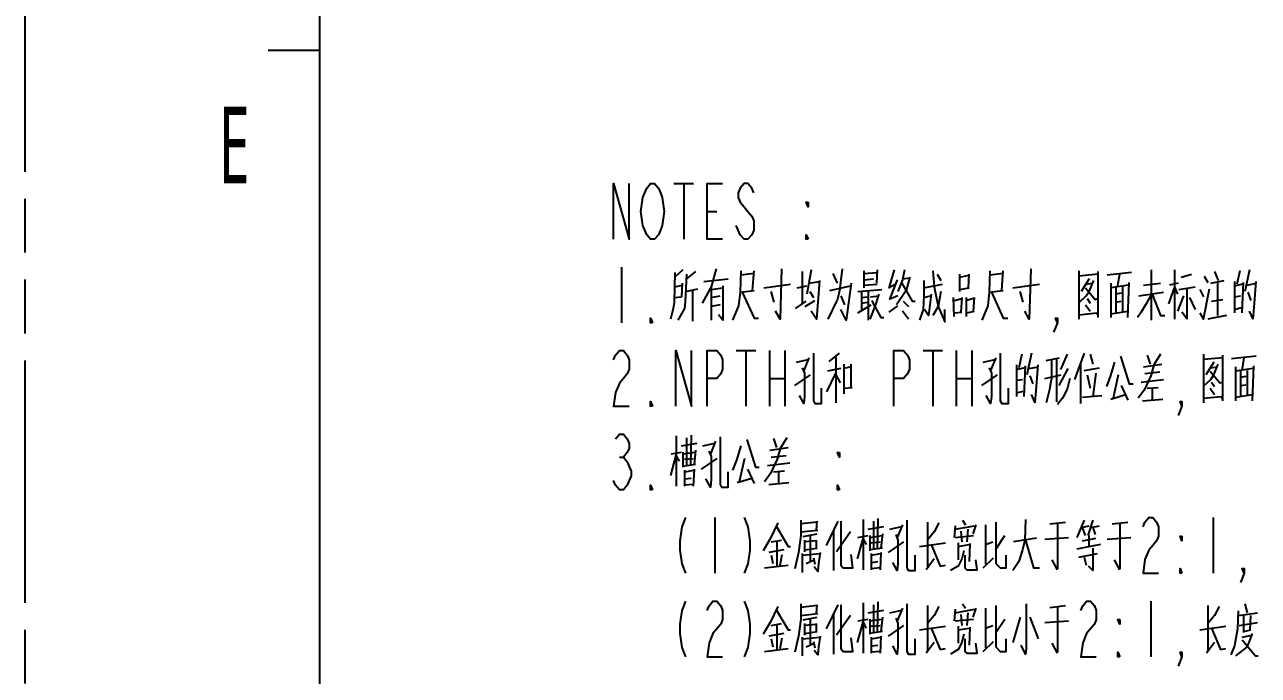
# Model space of a CAD drawing. Header units: millimetres. Extents: x -28 to 350, y 32 to 299.
# Drawn here: x -27.84 to 16.53, y 55.66 to 79.04 of the extents above; entities that cross this region are included whole.
import ezdxf

# ---------------------------------------------------------------- set-up
doc = ezdxf.new("R2010")
doc.units = ezdxf.units.MM
doc.header["$LTSCALE"] = 19.36
doc.linetypes.add('PHANTOM', pattern=[0.8, 0.45, -0.05, 0.1, -0.05, 0.1, -0.05])
doc.layers.get('0').update_dxf_attribs({"linetype": 'CONTINUOUS'})
doc.layers.add('0PAPERF', color=2, linetype='PHANTOM', plot=False)
doc.layers.add('鵬鼎', color=5, linetype='CONTINUOUS')
doc.styles.get("Standard").update_dxf_attribs({"font": 'simplex.shx', "width": 0.56})

msp = doc.modelspace()

# ---------------------------------------------------------------- linework, layer by layer
for p, q in [((-17.242, 285.465), (-17.242, 39.398)), ((-17.242, 78.105), (-19.085, 78.105))]:
    msp.add_line(p, q)
at = {"color": 2}
for p, q in [((-4.49, 73.325), (-3.79, 73.325)), ((-4.14, 73.325), (-4.14, 71.325)), ((-3.3, 72.325), (-2.95, 72.325)), ((-6.38, 70.325), (-6.38, 68.325)), ((-4.167, 70.229), (-4.46, 69.971)), ((-3.714, 70.164), (-4.034, 69.906)), ((-1.66, 69.487), (-1.607, 70.196)), ((0.126, 70.164), (0.126, 69.035)), ((0.446, 70.229), (0.286, 69.358)), ((1.486, 69.584), (1.566, 70.261)), ((2.34, 70.196), (2.34, 69.584)), ((2.34, 70.1), (2.82, 70.132)), ((2.82, 70.229), (2.793, 69.745)), ((3.433, 70.229), (3.246, 69.616)), ((7.3, 69.487), (7.353, 70.196)), ((10.073, 70.196), (10.073, 68.454)), ((10.073, 70.164), (10.073, 68.551)), ((10.766, 68.584), (10.766, 70.164)), ((11.966, 70.132), (11.086, 70.035)), ((12.686, 68.422), (12.686, 70.229)), ((13.513, 70.229), (13.513, 68.454)), ((14.953, 70.164), (15.086, 69.842)), ((15.86, 70.196), (15.753, 69.713)), ((16.206, 70.229), (16.046, 69.454)), ((-4.46, 69.616), (-4.194, 69.68)), ((-4.194, 69.745), (-4.22, 69.261)), ((-3.42, 69.809), (-2.54, 69.906)), ((-1.607, 70.1), (-2.087, 70.035)), ((-1.26, 69.584), (-0.3, 69.713)), ((0.366, 69.745), (0.74, 69.809)), ((1.22, 70.1), (1.38, 69.745)), ((2.34, 69.874), (2.686, 69.906)), ((2.34, 69.68), (2.82, 69.713)), ((3.22, 69.584), (3.46, 69.713)), ((3.54, 69.874), (3.273, 69.196)), ((3.726, 69.906), (3.993, 69.938)), ((4.5, 69.584), (5.166, 69.713)), ((4.98, 70.067), (5.113, 69.842)), ((5.78, 70.067), (5.78, 69.454)), ((5.78, 69.971), (6.126, 70.035)), ((6.1, 69.584), (6.126, 70.067)), ((7.353, 70.1), (6.873, 70.035)), ((7.7, 69.584), (8.66, 69.713)), ((10.766, 70.067), (10.073, 70.003)), ((10.446, 69.906), (10.153, 69.454)), ((10.34, 69.713), (10.553, 69.745)), ((11.22, 69.745), (11.22, 68.519)), ((11.86, 69.68), (11.22, 69.584)), ((11.46, 69.616), (11.54, 70.067)), ((11.833, 68.519), (11.886, 69.777)), ((12.393, 69.68), (13.006, 69.745)), ((13.646, 69.745), (13.326, 69.68)), ((13.753, 69.971), (14.126, 70.067)), ((14.58, 70.003), (14.713, 69.777)), ((14.82, 69.745), (15.3, 69.842)), ((15.06, 69.809), (15.06, 68.584)), ((15.673, 69.809), (15.673, 68.68)), ((15.966, 69.713), (15.7, 69.648)), ((15.94, 68.68), (15.993, 69.777)), ((16.126, 69.68), (16.446, 69.745)), ((-4.487, 69.229), (-4.22, 69.261)), ((-4.06, 69.454), (-3.634, 69.551)), ((-3.82, 69.519), (-3.82, 68.39)), ((-3.154, 69.616), (-3.154, 68.422)), ((-3.154, 69.519), (-2.727, 69.584)), ((-3.154, 69.229), (-2.834, 69.293)), ((-2.114, 69.422), (-1.607, 69.487)), ((-0.887, 69.067), (-0.994, 69.454)), ((-0.06, 69.584), (0.286, 69.648)), ((0.393, 69.454), (0.526, 69.229)), ((1.113, 69.487), (1.86, 69.648)), ((1.486, 69.584), (1.38, 69.132)), ((1.513, 69.293), (1.646, 68.971)), ((2.126, 69.454), (2.98, 69.519)), ((2.26, 69.454), (2.26, 68.777)), ((2.26, 69.229), (2.473, 69.261)), ((2.5, 69.454), (2.5, 68.422)), ((2.58, 69.261), (2.873, 69.293)), ((3.566, 69.293), (3.246, 69.164)), ((4.5, 69.229), (4.74, 69.293)), ((5.593, 68.551), (5.566, 69.229)), ((5.78, 69.519), (6.126, 69.584)), ((5.86, 69.229), (5.833, 68.713)), ((6.02, 69.229), (6.02, 68.551)), ((6.286, 68.745), (6.313, 69.229)), ((6.846, 69.422), (7.353, 69.487)), ((8.073, 69.067), (7.966, 69.454)), ((10.1, 69.067), (10.34, 69.293)), ((11.406, 69.616), (11.406, 68.68)), ((11.593, 69.39), (11.406, 69.358)), ((11.646, 69.616), (11.646, 68.713)), ((12.233, 69.293), (13.113, 69.422)), ((13.513, 69.616), (13.3, 69.003)), ((13.513, 69.616), (13.62, 69.358)), ((13.833, 69.293), (13.62, 68.745)), ((13.673, 69.519), (14.26, 69.616)), ((13.966, 68.454), (13.966, 69.584)), ((14.046, 69.229), (14.26, 68.809)), ((14.42, 69.519), (14.553, 69.261)), ((15.673, 69.261), (15.886, 69.293)), ((16.153, 69.422), (16.26, 69.132)), ((-2.834, 68.971), (-3.154, 68.906)), ((-0.114, 68.842), (0.26, 69.1)), ((0.233, 68.906), (0.58, 69.132)), ((1.06, 68.454), (1.38, 69.132)), ((2.126, 68.68), (2.606, 68.971)), ((2.26, 69.035), (2.473, 69.067)), ((2.74, 68.906), (2.553, 68.454)), ((3.246, 68.713), (3.566, 68.938)), ((3.753, 69.1), (3.94, 68.906)), ((5.593, 69.132), (5.86, 69.196)), ((6.286, 69.196), (6.046, 69.132)), ((10.313, 68.971), (10.473, 68.745)), ((10.366, 69.196), (10.473, 69.035)), ((11.406, 69.067), (11.593, 69.1)), ((14.846, 69.1), (15.246, 69.164)), ((15.673, 68.809), (15.913, 68.874)), ((3.94, 68.454), (3.726, 68.745)), ((5.593, 68.68), (5.86, 68.713)), ((6.046, 68.68), (6.313, 68.745)), ((10.073, 68.616), (10.713, 68.68)), ((11.22, 68.648), (11.833, 68.745)), ((13.966, 68.454), (13.78, 68.713)), ((15.38, 68.584), (14.713, 68.454)), ((16.34, 68.454), (16.206, 68.745)), ((-2.25, 67.325), (-1.55, 67.325)), ((-1.9, 67.325), (-1.9, 65.325)), ((-1.06, 67.325), (-1.06, 65.325)), ((-0.5, 67.325), (-0.5, 65.325)), ((-0.087, 66.906), (0.34, 67.003)), ((0.366, 67.067), (0.18, 66.616)), ((1.086, 66.938), (1.46, 67.229)), ((1.326, 67.1), (1.326, 65.455)), ((4.47, 67.325), (5.17, 67.325)), ((4.82, 67.325), (4.82, 65.325)), ((5.66, 67.325), (5.66, 65.325)), ((6.22, 67.325), (6.22, 65.325)), ((6.633, 66.906), (7.06, 67.003)), ((7.086, 67.067), (6.9, 66.616)), ((8.02, 67.196), (7.913, 66.713)), ((8.366, 67.229), (8.206, 66.455)), ((8.9, 66.971), (9.38, 67.067)), ((9.273, 67.035), (9.273, 65.487)), ((9.646, 67.196), (9.406, 66.648)), ((10.26, 67.229), (9.913, 66.293)), ((10.473, 67.196), (10.58, 66.842)), ((12.526, 67.164), (12.633, 66.842)), ((14.553, 67.196), (14.553, 65.455)), ((14.553, 67.164), (14.553, 65.551)), ((15.246, 67.067), (14.553, 67.003)), ((15.246, 65.584), (15.246, 67.164)), ((16.446, 67.132), (15.566, 67.035)), ((15.94, 66.616), (16.02, 67.067)), ((1.513, 66.68), (1.033, 66.584)), ((1.62, 66.842), (1.62, 65.777)), ((1.886, 66.745), (1.62, 66.68)), ((1.886, 66.003), (1.886, 66.842)), ((7.833, 66.809), (7.833, 65.68)), ((8.126, 66.713), (7.86, 66.648)), ((8.1, 65.68), (8.153, 66.777)), ((8.286, 66.68), (8.606, 66.745)), ((9.086, 66.971), (9.086, 66.293)), ((9.673, 66.68), (9.353, 66.067)), ((10.126, 66.842), (10.126, 65.422)), ((10.26, 66.616), (10.82, 66.713)), ((12.393, 66.745), (13.06, 66.842)), ((14.926, 66.906), (14.633, 66.455)), ((14.82, 66.713), (15.033, 66.745)), ((15.7, 66.745), (15.7, 65.519)), ((16.34, 66.68), (15.7, 66.584)), ((15.886, 66.616), (15.886, 65.68)), ((16.126, 66.616), (16.126, 65.713)), ((16.313, 65.519), (16.366, 66.777)), ((-1.06, 66.325), (-0.5, 66.325)), ((-0.14, 66.067), (0.42, 66.455)), ((1.006, 65.842), (1.326, 66.519)), ((1.326, 66.455), (1.486, 66.164)), ((5.66, 66.325), (6.22, 66.325)), ((6.58, 66.067), (7.14, 66.455)), ((7.833, 66.261), (8.046, 66.293)), ((8.313, 66.422), (8.42, 66.132)), ((8.846, 66.325), (9.433, 66.455)), ((9.033, 65.938), (9.086, 66.293)), ((10.366, 66.455), (10.473, 65.971)), ((10.686, 66.519), (10.58, 65.68)), ((11.486, 66.455), (11.3, 65.616)), ((12.313, 66.196), (13.113, 66.293)), ((12.98, 66.551), (12.446, 66.487)), ((14.58, 66.067), (14.82, 66.293)), ((14.846, 66.196), (14.953, 66.035)), ((16.073, 66.39), (15.886, 66.358)), ((1.62, 65.971), (1.913, 66.003)), ((7.833, 65.809), (8.073, 65.874)), ((8.5, 65.455), (8.366, 65.745)), ((9.033, 65.971), (8.9, 65.455)), ((10.206, 65.648), (10.9, 65.713)), ((11.22, 65.584), (11.753, 65.745)), ((11.593, 66.067), (11.833, 65.551)), ((12.526, 65.971), (12.926, 66.003)), ((12.713, 65.971), (12.713, 65.519)), ((14.553, 65.616), (15.193, 65.68)), ((14.793, 65.971), (14.953, 65.745)), ((15.7, 65.648), (16.313, 65.745)), ((15.886, 66.067), (16.073, 66.1)), ((12.366, 65.519), (13.086, 65.584)), ((-4.407, 64.261), (-4.407, 62.454)), ((-4.22, 63.906), (-3.66, 64.003)), ((-4.034, 64.196), (-4.034, 63.196)), ((-3.874, 64.293), (-3.9, 63.229)), ((-3.447, 63.906), (-3.02, 64.003)), ((-2.994, 64.067), (-3.18, 63.616)), ((-0.914, 64.164), (-0.807, 63.842)), ((-6.45, 63.492), (-6.31, 63.492)), ((-4.407, 63.616), (-4.62, 62.842)), ((-4.594, 63.616), (-4.22, 63.68)), ((-4.407, 63.551), (-4.3, 63.358)), ((-4.167, 63.68), (-4.167, 63.132)), ((-4.167, 63.616), (-3.74, 63.68)), ((-4.114, 63.422), (-3.794, 63.454)), ((-3.714, 63.745), (-3.767, 63.229)), ((-3.5, 63.067), (-2.94, 63.454)), ((-1.954, 63.454), (-2.14, 62.616)), ((-1.047, 63.745), (-0.38, 63.842)), ((-0.46, 63.551), (-0.994, 63.487)), ((-3.714, 63.229), (-4.167, 63.164)), ((-4.114, 63.035), (-4.114, 62.454)), ((-4.114, 62.971), (-3.767, 63.035)), ((-3.767, 63.067), (-3.794, 62.454)), ((-1.847, 63.067), (-1.607, 62.551)), ((-1.127, 63.196), (-0.327, 63.293)), ((-0.914, 62.971), (-0.514, 63.003)), ((-4.114, 62.713), (-3.874, 62.745)), ((-2.22, 62.584), (-1.687, 62.745)), ((-1.074, 62.519), (-0.354, 62.584)), ((-0.727, 62.971), (-0.727, 62.519)), ((-3.794, 62.519), (-4.114, 62.487)), ((-3.02, 61.325), (-3.02, 59.325)), ((0.073, 61.229), (0.073, 60.68)), ((2.313, 61.261), (2.313, 59.454)), ((2.846, 61.293), (2.82, 60.229)), ((5.886, 61.229), (5.993, 61.067)), ((8.153, 61.261), (8.126, 60.519)), ((10.26, 61.229), (9.993, 60.616)), ((10.58, 61.229), (10.393, 60.68)), ((14.9, 61.325), (14.9, 59.325)), ((0.66, 61.164), (0.073, 61.1)), ((0.073, 60.809), (0.686, 60.874)), ((0.633, 60.874), (0.66, 61.196)), ((1.406, 61.196), (0.98, 60.325)), ((1.246, 60.842), (1.246, 59.422)), ((1.86, 60.809), (1.353, 60.1)), ((2.5, 60.906), (3.06, 61.003)), ((2.686, 61.196), (2.686, 60.196)), ((3.273, 60.906), (3.7, 61.003)), ((3.726, 61.067), (3.54, 60.616)), ((4.633, 61.164), (4.633, 59.519)), ((5.62, 61.035), (5.593, 60.616)), ((5.62, 60.906), (6.313, 61.035)), ((5.833, 60.842), (5.86, 60.454)), ((6.073, 60.906), (6.046, 60.454)), ((6.366, 61.067), (6.26, 60.745)), ((6.713, 61.067), (6.713, 59.648)), ((9.033, 61.1), (9.593, 61.164)), ((9.3, 61.132), (9.3, 59.487)), ((10.153, 60.971), (10.446, 61.035)), ((10.313, 60.68), (10.206, 60.971)), ((10.5, 60.971), (10.82, 61.035)), ((10.58, 60.971), (10.66, 60.713)), ((11.273, 61.1), (11.833, 61.164)), ((11.54, 61.132), (11.54, 59.487)), ((-0.994, 60.454), (-0.62, 60.519)), ((-0.78, 59.584), (-0.78, 60.487)), ((0.073, 60.68), (-0.007, 60.067)), ((0.153, 60.648), (0.66, 60.745)), ((0.206, 60.519), (0.206, 60.1)), ((0.633, 60.487), (0.206, 60.454)), ((0.42, 59.745), (0.42, 60.68)), ((0.633, 60.229), (0.633, 60.519)), ((2.313, 60.616), (2.1, 59.842)), ((2.126, 60.616), (2.5, 60.68)), ((2.313, 60.551), (2.42, 60.358)), ((2.553, 60.68), (2.553, 60.132)), ((2.553, 60.616), (2.98, 60.68)), ((2.606, 60.422), (2.926, 60.454)), ((3.006, 60.745), (2.953, 60.229)), ((3.22, 60.067), (3.78, 60.454)), ((4.34, 60.293), (5.273, 60.422)), ((5.62, 60.616), (6.286, 60.68)), ((5.726, 60.422), (5.726, 59.809)), ((5.726, 60.293), (6.126, 60.358)), ((6.153, 60.39), (6.126, 59.745)), ((6.713, 60.358), (6.98, 60.454)), ((7.086, 60.196), (7.406, 60.68)), ((8.553, 60.584), (7.726, 60.454)), ((8.846, 60.551), (9.7, 60.616)), ((10.846, 60.358), (9.993, 60.196)), ((10.206, 60.487), (10.686, 60.584)), ((10.446, 60.293), (10.446, 60.68)), ((11.086, 60.551), (11.94, 60.616)), ((-0.54, 60.164), (-1.074, 60.067)), ((-0.994, 59.971), (-0.94, 59.68)), ((-0.674, 59.616), (-0.594, 60.003)), ((-0.007, 60.067), (-0.14, 59.487)), ((0.126, 59.971), (0.766, 60.035)), ((0.126, 60.035), (0.126, 59.358)), ((0.206, 60.164), (0.66, 60.229)), ((3.006, 60.229), (2.553, 60.164)), ((2.606, 60.035), (2.606, 59.454)), ((2.606, 59.971), (2.953, 60.035)), ((2.953, 60.067), (2.926, 59.454)), ((10.073, 59.906), (10.74, 60.035)), ((10.26, 59.906), (10.34, 59.616)), ((10.58, 60.229), (10.58, 59.422)), ((-1.234, 59.519), (-0.38, 59.616)), ((0.26, 59.68), (0.553, 59.809)), ((0.526, 59.874), (0.58, 59.648)), ((2.606, 59.713), (2.846, 59.745)), ((2.926, 59.519), (2.606, 59.487)), ((4.873, 59.842), (4.58, 59.454)), ((6.633, 59.519), (7.006, 59.874)), ((9.3, 59.454), (9.113, 59.809)), ((11.54, 59.454), (11.353, 59.809)), ((0.073, 58.229), (0.073, 57.68)), ((0.66, 58.164), (0.073, 58.1)), ((0.633, 57.874), (0.66, 58.196)), ((1.406, 58.196), (0.98, 57.325)), ((2.313, 58.261), (2.313, 56.454)), ((2.686, 58.196), (2.686, 57.196)), ((2.846, 58.293), (2.82, 57.229)), ((4.633, 58.164), (4.633, 56.519)), ((5.886, 58.229), (5.993, 58.067)), ((9.033, 58.1), (9.593, 58.164)), ((9.3, 58.132), (9.3, 56.487)), ((12.66, 58.325), (12.66, 56.325)), ((14.713, 58.164), (14.713, 56.519)), ((16.046, 58.229), (16.126, 57.906)), ((0.073, 57.68), (-0.007, 57.067)), ((0.073, 57.809), (0.686, 57.874)), ((0.153, 57.648), (0.66, 57.745)), ((0.42, 56.745), (0.42, 57.68)), ((1.246, 57.842), (1.246, 56.422)), ((1.86, 57.809), (1.353, 57.1)), ((2.126, 57.616), (2.5, 57.68)), ((2.5, 57.906), (3.06, 58.003)), ((2.553, 57.68), (2.553, 57.132)), ((2.553, 57.616), (2.98, 57.68)), ((3.006, 57.745), (2.953, 57.229)), ((3.273, 57.906), (3.7, 58.003)), ((3.726, 58.067), (3.54, 57.616)), ((5.62, 58.035), (5.593, 57.616)), ((5.62, 57.906), (6.313, 58.035)), ((5.62, 57.616), (6.286, 57.68)), ((5.833, 57.842), (5.86, 57.454)), ((6.073, 57.906), (6.046, 57.454)), ((6.366, 58.067), (6.26, 57.745)), ((6.713, 58.067), (6.713, 56.648)), ((7.086, 57.196), (7.406, 57.68)), ((7.966, 57.745), (7.7, 56.842)), ((8.313, 57.745), (8.606, 56.971)), ((15.806, 57.809), (16.5, 57.906)), ((15.993, 57.809), (15.993, 57.196)), ((16.233, 57.293), (16.26, 57.809)), ((-0.994, 57.454), (-0.62, 57.519)), ((-0.78, 56.584), (-0.78, 57.487)), ((0.206, 57.519), (0.206, 57.1)), ((0.633, 57.487), (0.206, 57.454)), ((0.633, 57.229), (0.633, 57.519)), ((2.313, 57.616), (2.1, 56.842)), ((2.313, 57.551), (2.42, 57.358)), ((2.606, 57.422), (2.926, 57.454)), ((3.22, 57.067), (3.78, 57.454)), ((4.34, 57.293), (5.273, 57.422)), ((5.726, 57.422), (5.726, 56.809)), ((5.726, 57.293), (6.126, 57.358)), ((6.153, 57.39), (6.126, 56.745)), ((6.713, 57.358), (6.98, 57.454)), ((8.846, 57.551), (9.7, 57.616)), ((14.42, 57.293), (15.353, 57.422)), ((15.833, 57.454), (16.5, 57.551)), ((15.993, 57.229), (16.26, 57.293)), ((-0.54, 57.164), (-1.074, 57.067)), ((-0.994, 56.971), (-0.94, 56.68)), ((-0.674, 56.616), (-0.594, 57.003)), ((-0.007, 57.067), (-0.14, 56.487)), ((0.126, 56.971), (0.766, 57.035)), ((0.126, 57.035), (0.126, 56.358)), ((0.206, 57.164), (0.66, 57.229)), ((0.26, 56.68), (0.553, 56.809)), ((0.526, 56.874), (0.58, 56.648)), ((3.006, 57.229), (2.553, 57.164)), ((2.606, 57.035), (2.606, 56.454)), ((2.606, 56.971), (2.953, 57.035)), ((2.953, 57.067), (2.926, 56.454)), ((4.873, 56.842), (4.58, 56.454)), ((6.633, 56.519), (7.006, 56.874)), ((9.3, 56.454), (9.113, 56.809)), ((14.953, 56.842), (14.66, 56.454)), ((15.94, 57.035), (16.286, 57.1)), ((-1.234, 56.519), (-0.38, 56.616)), ((2.606, 56.713), (2.846, 56.745)), ((2.926, 56.519), (2.606, 56.487)), ((16.126, 56.68), (15.7, 56.358))]:
    msp.add_line(p, q, dxfattribs=at)
for points in [[(-6.66, 71.325), (-6.66, 73.325), (-6.1, 71.325), (-6.1, 73.325)], [(-4.98, 71.659), (-5.05, 71.492), (-5.19, 71.325), (-5.33, 71.325), (-5.47, 71.492), (-5.54, 71.659), (-5.61, 71.825), (-5.68, 72.325), (-5.61, 72.825), (-5.54, 72.992), (-5.47, 73.159), (-5.33, 73.325), (-5.19, 73.325), (-5.05, 73.159), (-4.98, 72.992), (-4.91, 72.825), (-4.84, 72.325), (-4.91, 71.825), (-4.98, 71.659)], [(-2.74, 71.325), (-3.3, 71.325), (-3.3, 73.325), (-2.74, 73.325)], [(-1.62, 72.992), (-1.69, 73.159), (-1.83, 73.325), (-1.97, 73.325), (-2.11, 73.159), (-2.18, 72.992), (-2.18, 72.825), (-2.11, 72.659), (-1.97, 72.492), (-1.83, 72.325), (-1.69, 72.159), (-1.62, 71.992), (-1.62, 71.659), (-1.69, 71.492), (-1.83, 71.325), (-1.97, 71.325), (-2.11, 71.492), (-2.18, 71.659), (-2.25, 71.825)], [(0.34, 72.659), (0.34, 72.492), (0.27, 72.659), (0.34, 72.659)], [(0.34, 71.325), (0.27, 71.325), (0.27, 71.492), (0.34, 71.325)], [(-4.46, 70.132), (-4.487, 69.067), (-4.514, 68.842), (-4.62, 68.454)], [(-2.967, 70.261), (-3.154, 69.616), (-3.474, 69.035)], [(-2.087, 70.196), (-2.114, 69.422), (-2.167, 68.938), (-2.38, 68.422)], [(-0.62, 70.261), (-0.674, 68.454), (-0.834, 68.745)], [(3.806, 70.229), (3.726, 69.874), (3.566, 69.454)], [(4.82, 70.196), (4.873, 69.616), (5.006, 68.906), (5.246, 68.358), (5.246, 68.809)], [(6.873, 70.196), (6.846, 69.422), (6.793, 68.938), (6.58, 68.422)], [(8.34, 70.261), (8.286, 68.454), (8.126, 68.745)], [(-4.034, 70.067), (-4.087, 69.067), (-4.114, 68.842), (-4.354, 68.422)], [(0.74, 69.842), (0.633, 68.454), (0.446, 68.745)], [(1.886, 69.745), (1.7, 68.422), (1.513, 68.809)], [(3.993, 69.971), (3.86, 69.487), (3.513, 68.971)], [(3.7, 69.745), (4.073, 69.1), (4.18, 69.1)], [(4.5, 69.842), (4.5, 69.293), (4.473, 68.809), (4.34, 68.422)], [(10.34, 69.293), (10.446, 69.454), (10.606, 69.842)], [(16.34, 68.454), (16.393, 69.035), (16.446, 69.809)], [(-2.727, 69.648), (-2.727, 68.422), (-2.887, 68.616)], [(-2.034, 69.422), (-1.607, 68.487), (-1.447, 68.487)], [(2.873, 69.358), (2.74, 68.906), (2.633, 69.132)], [(4.766, 69.358), (4.66, 68.584), (4.526, 68.809)], [(5.113, 69.454), (5.006, 68.906), (4.82, 68.584)], [(6.926, 69.422), (7.353, 68.487), (7.513, 68.487)], [(10.313, 69.584), (10.66, 69.164), (10.74, 69.196)], [(12.686, 69.358), (12.473, 68.971), (12.313, 68.713), (12.18, 68.519)], [(12.713, 69.358), (13.006, 68.584), (13.166, 68.584)], [(14.42, 68.68), (14.553, 68.454), (14.766, 69.551)], [(2.74, 68.906), (2.953, 68.519), (3.06, 68.519)], [(-5.26, 68.325), (-5.33, 68.325), (-5.33, 68.492), (-5.26, 68.325)], [(9.3, 68.325), (9.23, 68.492), (9.3, 68.492), (9.3, 68.325), (9.16, 67.992)], [(10.766, 68.519), (10.766, 68.584), (10.713, 68.68)], [(-6.66, 66.992), (-6.59, 67.159), (-6.45, 67.325), (-6.31, 67.325), (-6.17, 67.159), (-6.1, 66.992), (-6.1, 66.659), (-6.17, 66.492), (-6.31, 66.325), (-6.45, 66.159), (-6.59, 65.825), (-6.66, 65.325), (-6.1, 65.325)], [(-4.42, 65.325), (-4.42, 67.325), (-3.86, 65.325), (-3.86, 67.325)], [(-3.3, 65.325), (-3.3, 67.325), (-2.95, 67.325), (-2.81, 67.159), (-2.74, 66.992), (-2.74, 66.659), (-2.81, 66.492), (-2.95, 66.325), (-3.3, 66.325)], [(0.526, 67.229), (0.526, 65.519), (0.58, 65.422), (0.82, 65.422), (0.82, 65.971)], [(3.42, 65.325), (3.42, 67.325), (3.77, 67.325), (3.91, 67.159), (3.98, 66.992), (3.98, 66.659), (3.91, 66.492), (3.77, 66.325), (3.42, 66.325)], [(7.246, 67.229), (7.246, 65.519), (7.3, 65.422), (7.54, 65.422), (7.54, 65.971)], [(11.566, 67.132), (11.886, 66.132), (12.02, 66.132)], [(13.006, 67.196), (12.766, 66.809), (12.66, 66.422), (12.42, 65.906), (12.206, 65.616)], [(0.126, 66.713), (0.206, 66.519), (0.206, 65.68), (0.18, 65.422), (0.02, 65.713)], [(6.846, 66.713), (6.926, 66.519), (6.926, 65.68), (6.9, 65.422), (6.74, 65.713)], [(8.5, 65.455), (8.553, 66.035), (8.606, 66.809)], [(11.353, 66.906), (11.193, 66.39), (11.06, 66.035)], [(14.793, 66.584), (15.14, 66.164), (15.22, 66.196)], [(14.82, 66.293), (14.926, 66.455), (15.086, 66.842)], [(9.753, 66.325), (9.646, 65.938), (9.486, 65.616), (9.3, 65.39)], [(15.246, 65.519), (15.246, 65.584), (15.193, 65.68)], [(-5.26, 65.325), (-5.33, 65.325), (-5.33, 65.492), (-5.26, 65.325)], [(13.78, 65.325), (13.71, 65.492), (13.78, 65.492), (13.78, 65.325), (13.64, 64.992)], [(-6.59, 64.159), (-6.45, 64.325), (-6.31, 64.325), (-6.17, 64.159), (-6.1, 63.992), (-6.1, 63.825), (-6.17, 63.659), (-6.31, 63.492), (-6.17, 63.325), (-6.1, 63.159), (-6.03, 62.992), (-6.03, 62.825), (-6.1, 62.659), (-6.17, 62.492), (-6.31, 62.325), (-6.45, 62.325), (-6.59, 62.492), (-6.66, 62.659)], [(-2.834, 64.229), (-2.834, 62.519), (-2.78, 62.422), (-2.54, 62.422), (-2.54, 62.971)], [(-2.087, 63.906), (-2.247, 63.39), (-2.38, 63.035)], [(-1.874, 64.132), (-1.554, 63.132), (-1.42, 63.132)], [(-0.434, 64.196), (-0.674, 63.809), (-0.78, 63.422), (-1.02, 62.906), (-1.234, 62.616)], [(-3.234, 63.713), (-3.154, 63.519), (-3.154, 62.68), (-3.18, 62.422), (-3.34, 62.713)], [(1.46, 63.659), (1.46, 63.492), (1.39, 63.659), (1.46, 63.659)], [(-5.26, 62.325), (-5.33, 62.325), (-5.33, 62.492), (-5.26, 62.325)], [(1.46, 62.325), (1.39, 62.325), (1.39, 62.492), (1.46, 62.325)], [(-4.07, 61.325), (-4.21, 60.992), (-4.28, 60.492), (-4.28, 60.159), (-4.21, 59.659), (-4.07, 59.325)], [(-1.97, 61.325), (-1.83, 60.992), (-1.76, 60.492), (-1.76, 60.159), (-1.83, 59.659), (-1.97, 59.325)], [(3.886, 61.229), (3.886, 59.519), (3.94, 59.422), (4.18, 59.422), (4.18, 59.971)], [(12.38, 60.992), (12.45, 61.159), (12.59, 61.325), (12.73, 61.325), (12.87, 61.159), (12.94, 60.992), (12.94, 60.659), (12.87, 60.492), (12.73, 60.325), (12.59, 60.159), (12.45, 59.825), (12.38, 59.325), (12.94, 59.325)], [(-0.754, 61.132), (-1.02, 60.584), (-1.287, 60.132)], [(-0.807, 61.003), (-0.38, 60.293), (-0.3, 60.293)], [(1.513, 61.196), (1.513, 59.616), (1.593, 59.519), (1.94, 59.519), (1.886, 60.003)], [(5.033, 61.132), (4.873, 60.809), (4.633, 60.519)], [(7.086, 61.164), (7.086, 59.68), (7.246, 59.519), (7.46, 59.519), (7.46, 59.971)], [(3.486, 60.713), (3.566, 60.519), (3.566, 59.68), (3.54, 59.422), (3.38, 59.713)], [(4.766, 60.358), (5.086, 59.584), (5.273, 59.616)], [(8.126, 60.519), (8.046, 60.164), (7.913, 59.745), (7.7, 59.422)], [(8.153, 60.519), (8.446, 59.519), (8.66, 59.519)], [(13.78, 60.659), (13.78, 60.492), (13.71, 60.659), (13.78, 60.659)], [(0.766, 60.067), (0.713, 59.68), (0.686, 59.39), (0.553, 59.551)], [(5.94, 60.132), (5.86, 59.842), (5.726, 59.584), (5.46, 59.422)], [(5.966, 59.971), (5.966, 59.519), (6.046, 59.454), (6.42, 59.454), (6.366, 59.809)], [(10.58, 59.454), (10.58, 59.422), (10.42, 59.584)], [(13.78, 59.325), (13.71, 59.325), (13.71, 59.492), (13.78, 59.325)], [(16.02, 59.325), (15.95, 59.492), (16.02, 59.492), (16.02, 59.325), (15.88, 58.992)], [(-4.07, 58.325), (-4.21, 57.992), (-4.28, 57.492), (-4.28, 57.159), (-4.21, 56.659), (-4.07, 56.325)], [(-3.3, 57.992), (-3.23, 58.159), (-3.09, 58.325), (-2.95, 58.325), (-2.81, 58.159), (-2.74, 57.992), (-2.74, 57.659), (-2.81, 57.492), (-2.95, 57.325), (-3.09, 57.159), (-3.23, 56.825), (-3.3, 56.325), (-2.74, 56.325)], [(-1.97, 58.325), (-1.83, 57.992), (-1.76, 57.492), (-1.76, 57.159), (-1.83, 56.659), (-1.97, 56.325)], [(-0.754, 58.132), (-1.02, 57.584), (-1.287, 57.132)], [(1.513, 58.196), (1.513, 56.616), (1.593, 56.519), (1.94, 56.519), (1.886, 57.003)], [(3.886, 58.229), (3.886, 56.519), (3.94, 56.422), (4.18, 56.422), (4.18, 56.971)], [(5.033, 58.132), (4.873, 57.809), (4.633, 57.519)], [(7.086, 58.164), (7.086, 56.68), (7.246, 56.519), (7.46, 56.519), (7.46, 56.971)], [(8.18, 58.229), (8.18, 56.616), (8.153, 56.422), (7.993, 56.745)], [(10.14, 57.992), (10.21, 58.159), (10.35, 58.325), (10.49, 58.325), (10.63, 58.159), (10.7, 57.992), (10.7, 57.659), (10.63, 57.492), (10.49, 57.325), (10.35, 57.159), (10.21, 56.825), (10.14, 56.325), (10.7, 56.325)], [(15.113, 58.132), (14.953, 57.809), (14.713, 57.519)], [(-0.807, 58.003), (-0.38, 57.293), (-0.3, 57.293)], [(3.486, 57.713), (3.566, 57.519), (3.566, 56.68), (3.54, 56.422), (3.38, 56.713)], [(15.806, 57.971), (15.78, 57.325), (15.673, 56.713), (15.54, 56.39)], [(4.766, 57.358), (5.086, 56.584), (5.273, 56.616)], [(11.54, 57.659), (11.54, 57.492), (11.47, 57.659), (11.54, 57.659)], [(14.846, 57.358), (15.166, 56.584), (15.353, 56.616)], [(0.766, 57.067), (0.713, 56.68), (0.686, 56.39), (0.553, 56.551)], [(5.94, 57.132), (5.86, 56.842), (5.726, 56.584), (5.46, 56.422)], [(5.966, 56.971), (5.966, 56.519), (6.046, 56.454), (6.42, 56.454), (6.366, 56.809)], [(15.94, 56.938), (16.42, 56.358), (16.526, 56.358)], [(16.126, 56.68), (16.206, 56.874), (16.313, 57.164)], [(11.54, 56.325), (11.47, 56.325), (11.47, 56.492), (11.54, 56.325)], [(13.78, 56.325), (13.71, 56.492), (13.78, 56.492), (13.78, 56.325), (13.64, 55.992)]]:
    msp.add_lwpolyline(points, dxfattribs=at)
at = {"layer": '0PAPERF'}
msp.add_line((-27.842, 299.295), (-27.842, 32.025), dxfattribs=at)

# ---------------------------------------------------------------- texts
at = {"layer": '鵬鼎', "insert": (-20.869, 76.096), "char_height": 2.7648, "width": 5.21508, "attachment_point": 1}
msp.add_mtext('{\\fMicrosoft JhengHei|b0|i0|c136|p0;\\C0;E}', dxfattribs=at)

doc.saveas('drawing.dxf')
